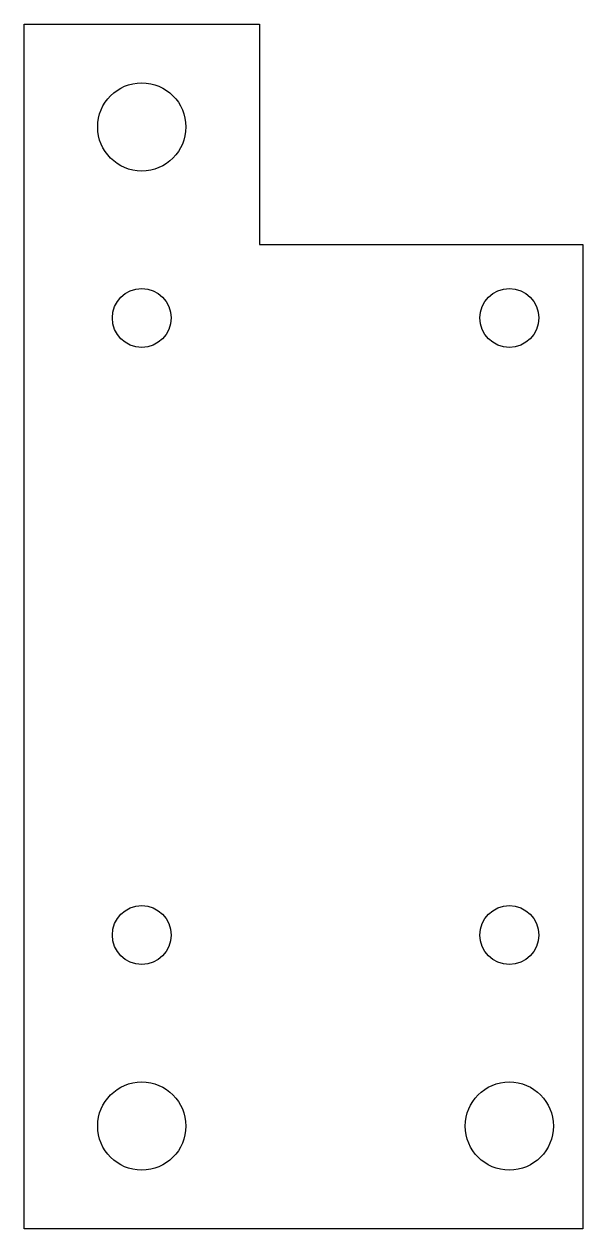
# Model space of a CAD drawing. Header units: millimetres. Extents: x -10.2 to 8.8, y -20.5 to 20.5.
import ezdxf

# ---------------------------------------------------------------- set-up
doc = ezdxf.new("R2010")
doc.units = ezdxf.units.MM
doc.header["$MEASUREMENT"] = 0

msp = doc.modelspace()

# ---------------------------------------------------------------- linework, layer by layer
for p, q in [((-10.25, -20.5), (-10.25, 20.5)), ((-10.25, 20.5), (-2.25, 20.5)), ((-2.25, 20.5), (-2.25, 13)), ((-2.25, 13), (8.75, 13)), ((8.75, 13), (8.75, -20.5)), ((8.75, -20.5), (-10.25, -20.5))]:
    msp.add_line(p, q)
for centre, radius in [((-6.249, 17), 1.5), ((-6.25, 10.5), 1), ((6.25, 10.5), 1), ((-6.25, -10.5), 1), ((6.25, -10.5), 1), ((-6.249, -17), 1.5), ((6.249, -17), 1.5)]:
    msp.add_circle(centre, radius)

doc.saveas('drawing.dxf')
